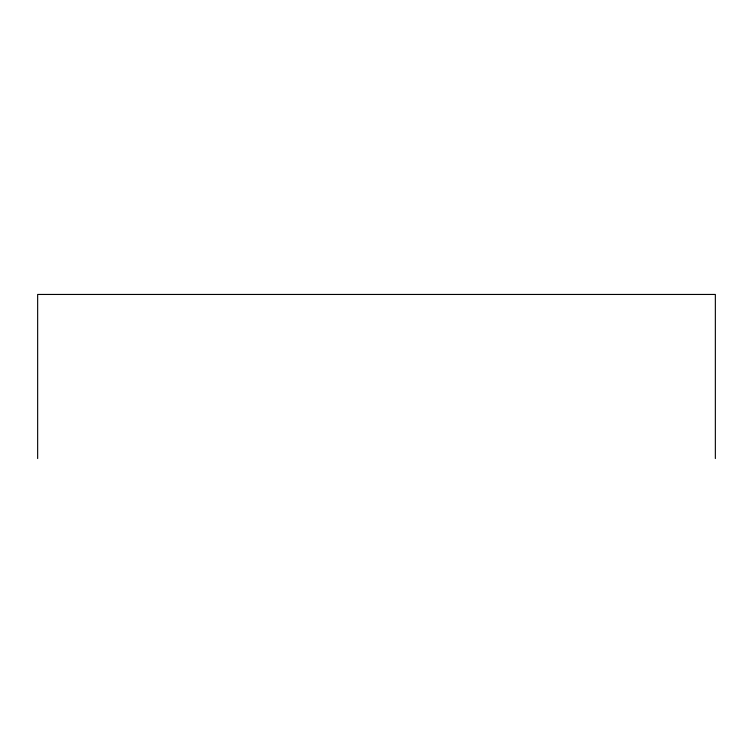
<?xml version="1.0" encoding="UTF-8"?>
<svg xmlns="http://www.w3.org/2000/svg" width="753" height="753" viewBox="0 0 753 753"><rect width="100%" height="100%" fill="white"/><g stroke="black" fill="none" stroke-linecap="round" stroke-linejoin="round"><path stroke-width="1.13" d="M715.35 458.549L715.35 294.451L37.65 294.451L37.65 458.549"/></g></svg>
